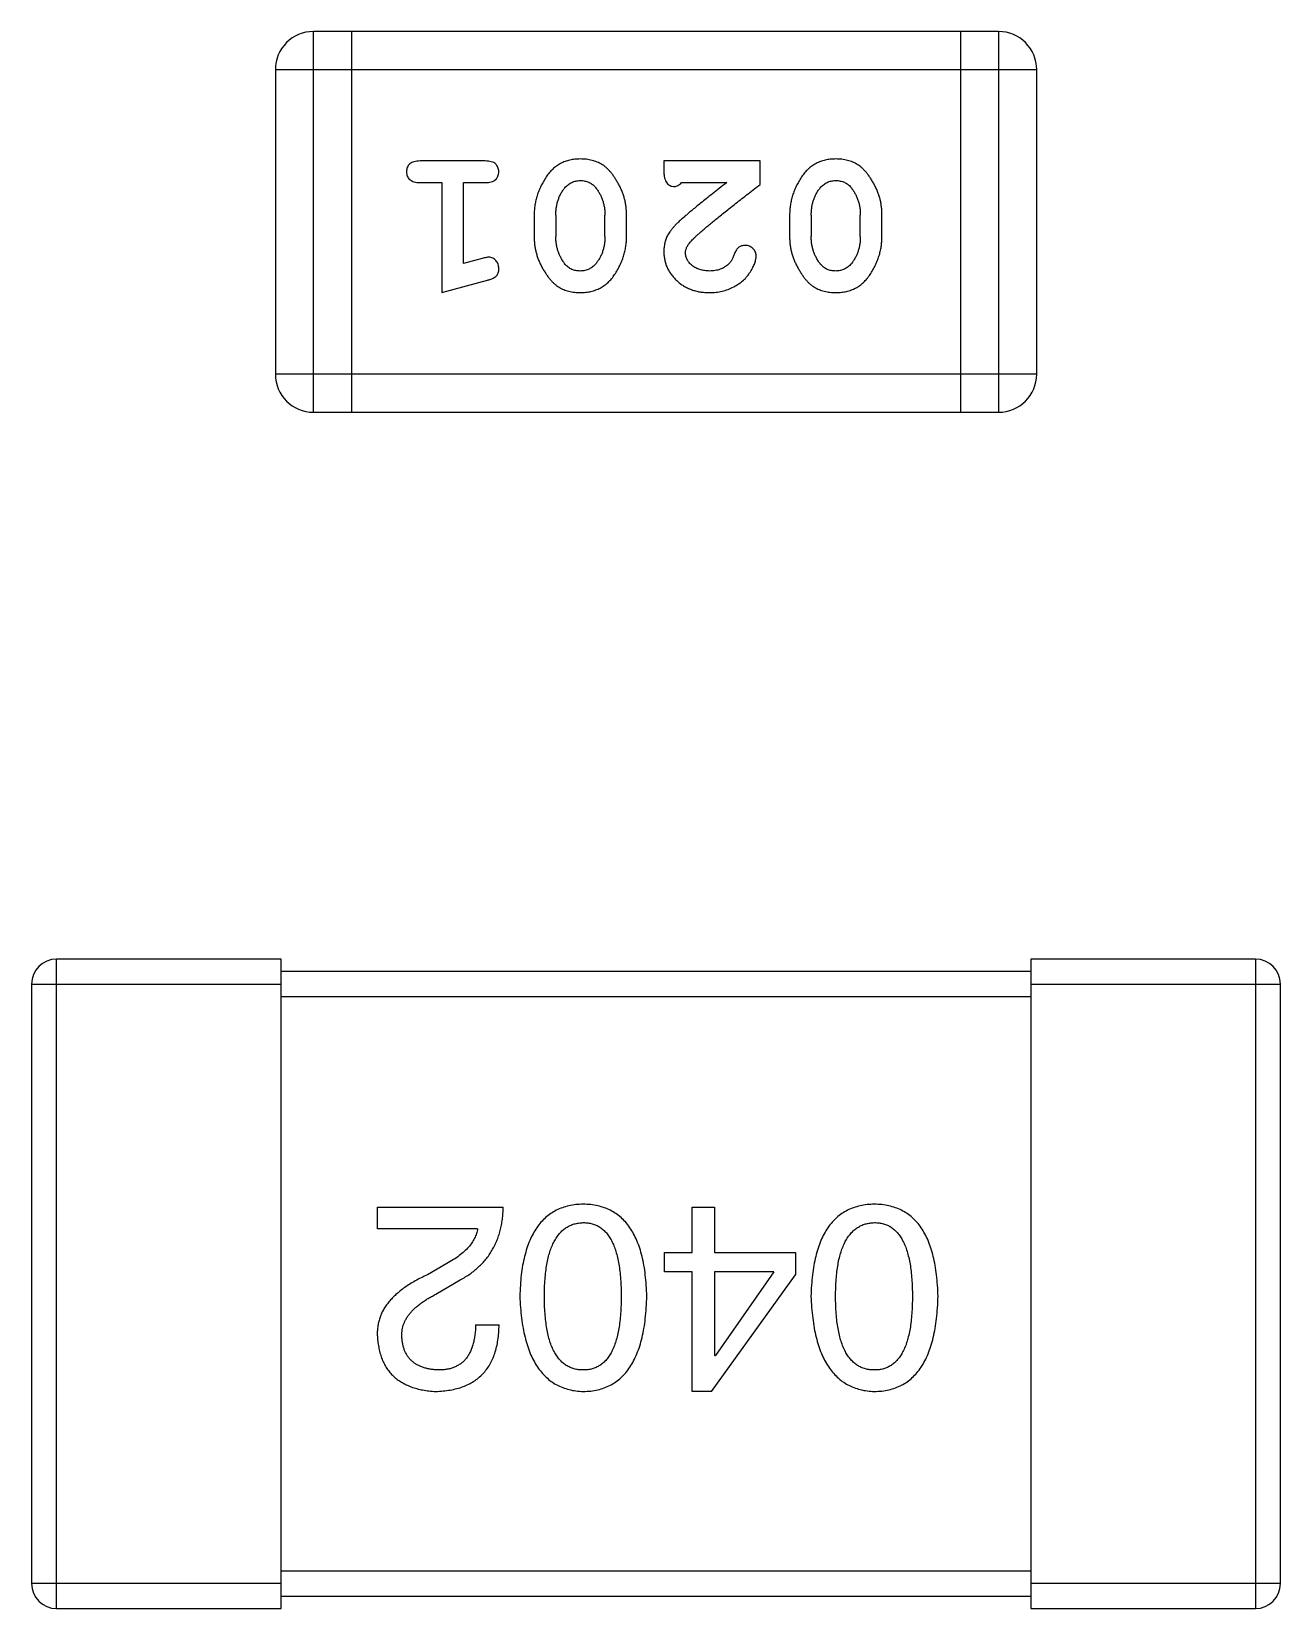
# Model space of a CAD drawing. Header units: millimetres. Extents: x 563 to 681, y 173 to 284.
# Drawn here: x 649.22 to 650.22, y 249.324 to 250.586 of the extents above; entities that cross this region are included whole.
import ezdxf

# ---------------------------------------------------------------- set-up
doc = ezdxf.new("R2010")
doc.units = ezdxf.units.MM
doc.header["$LTSCALE"] = 30.734
doc.layers.get('0').update_dxf_attribs({"linetype": 'CONTINUOUS'})

msp = doc.modelspace()

# ---------------------------------------------------------------- linework, layer by layer
at = {"linetype": 'Continuous'}
for p, q in [((649.9947, 250.5865), (649.4461, 250.5865)), ((649.4461, 250.2817), (649.4461, 250.5865)), ((649.4766, 250.5865), (649.4766, 250.2817)), ((649.9642, 250.5865), (649.9642, 250.2817)), ((649.9947, 250.5865), (649.9947, 250.2817)), ((649.4156, 250.556), (650.0252, 250.556)), ((649.4156, 250.556), (649.4156, 250.3121)), ((650.0252, 250.3121), (650.0252, 250.556)), ((649.5835, 250.4828), (649.5316, 250.4828)), ((649.8038, 250.4828), (649.7267, 250.4828)), ((649.7267, 250.4828), (649.7267, 250.475)), ((649.8038, 250.4639), (649.8038, 250.4828)), ((649.5316, 250.4655), (649.5489, 250.4655)), ((649.5489, 250.4655), (649.5489, 250.3774)), ((649.5662, 250.4655), (649.5835, 250.4655)), ((649.5662, 250.4006), (649.5662, 250.4655)), ((649.7408, 250.4655), (649.777, 250.4655)), ((649.6229, 250.4398), (649.6229, 250.422)), ((649.6402, 250.4395), (649.6402, 250.4223)), ((649.6795, 250.4223), (649.6795, 250.4395)), ((649.6968, 250.422), (649.6968, 250.4398)), ((649.8274, 250.4398), (649.8274, 250.422)), ((649.8447, 250.4395), (649.8447, 250.4223)), ((649.884, 250.4223), (649.884, 250.4395)), ((649.9013, 250.422), (649.9013, 250.4398)), ((649.5812, 250.4047), (649.5662, 250.4006)), ((649.5489, 250.3774), (649.5855, 250.3873)), ((650.0252, 250.3121), (649.4156, 250.3121)), ((649.4461, 250.2817), (649.9947, 250.2817)), ((649.4204, 249.8437), (649.2404, 249.8437)), ((649.2404, 249.3237), (649.2404, 249.8437)), ((649.4204, 249.3237), (649.4204, 249.8437)), ((650.2004, 249.8437), (650.0204, 249.8437)), ((650.0204, 249.8437), (650.0204, 249.3237)), ((650.2004, 249.8437), (650.2004, 249.3237)), ((650.0204, 249.8337), (649.4204, 249.8337)), ((649.2204, 249.8237), (649.4204, 249.8237)), ((649.2204, 249.8237), (649.2204, 249.3437)), ((650.0204, 249.8237), (650.2204, 249.8237)), ((650.2204, 249.3437), (650.2204, 249.8237)), ((649.4204, 249.8137), (650.0204, 249.8137)), ((649.4973, 249.645), (649.5981, 249.645)), ((649.4973, 249.6278), (649.4973, 249.645)), ((649.7493, 249.645), (649.7673, 249.645)), ((649.7493, 249.6089), (649.7493, 249.645)), ((649.7673, 249.645), (649.7673, 249.6089)), ((649.5776, 249.6278), (649.4973, 249.6278)), ((649.7271, 249.6089), (649.7493, 249.6089)), ((649.7271, 249.5934), (649.7271, 249.6089)), ((649.7673, 249.6089), (649.8321, 249.6089)), ((649.8321, 249.6089), (649.8321, 249.5909)), ((649.553, 249.5999), (649.5374, 249.5909)), ((649.7493, 249.5934), (649.7271, 249.5934)), ((649.7493, 249.4975), (649.7493, 249.5934)), ((649.7648, 249.4975), (649.8321, 249.5909)), ((649.8148, 249.5934), (649.7673, 249.5934)), ((649.7673, 249.5934), (649.7673, 249.5262)), ((649.8148, 249.5934), (649.7681, 249.5262)), ((649.544, 249.5753), (649.5637, 249.5868)), ((649.5759, 249.5508), (649.5948, 249.5508)), ((649.7673, 249.5262), (649.7681, 249.5262)), ((649.7648, 249.4975), (649.7493, 249.4975)), ((650.0204, 249.3537), (649.4204, 249.3537)), ((649.4204, 249.3437), (649.2204, 249.3437)), ((650.2204, 249.3437), (650.0204, 249.3437)), ((649.2404, 249.3237), (649.4204, 249.3237)), ((649.4204, 249.3337), (650.0204, 249.3337)), ((650.0204, 249.3237), (650.2004, 249.3237))]:
    msp.add_line(p, q, dxfattribs=at)
for centre, radius, start, end in [((649.4461, 250.556), 0.0305, 90, 180), ((649.9947, 250.556), 0.0305, 360, 90), ((649.4461, 250.3121), 0.0305, 180, 270), ((649.9947, 250.3121), 0.0305, 270, 360), ((649.2404, 249.8237), 0.02, 90, 180), ((650.2004, 249.8237), 0.02, 360, 90), ((649.2404, 249.3437), 0.02, 180, 270), ((650.2004, 249.3437), 0.02, 270, 360)]:
    msp.add_arc(centre, radius, start, end, dxfattribs=at)
for points, knots in [([(649.6598, 250.4844), (649.6583, 250.4844), (649.6555, 250.4843), (649.6514, 250.4836), (649.6476, 250.4825), (649.644, 250.4809), (649.6407, 250.4788), (649.6376, 250.4763), (649.6348, 250.4734), (649.6324, 250.47), (649.6302, 250.4664), (649.6282, 250.4627), (649.6266, 250.459), (649.6252, 250.4552), (649.6242, 250.4514), (649.6234, 250.4476), (649.6229, 250.4437), (649.6229, 250.4411), (649.6229, 250.4398)], [0, 0, 0, 0, 0.067217, 0.131051, 0.19272, 0.252824, 0.312745, 0.373449, 0.436041, 0.501494, 0.567761, 0.632087, 0.695096, 0.757109, 0.817993, 0.878657, 0.939311, 1, 1, 1, 1]), ([(649.6968, 250.4398), (649.6968, 250.4409), (649.6967, 250.443), (649.6964, 250.4462), (649.696, 250.4493), (649.6952, 250.4524), (649.6944, 250.4554), (649.6932, 250.4584), (649.692, 250.4614), (649.6905, 250.4643), (649.6889, 250.467), (649.6873, 250.4695), (649.6857, 250.4719), (649.684, 250.474), (649.6823, 250.4758), (649.6806, 250.4775), (649.6789, 250.4789), (649.6765, 250.4805), (649.6733, 250.4821), (649.6691, 250.4834), (649.6646, 250.4843), (649.6614, 250.4844), (649.6598, 250.4844)], [0, 0, 0, 0, 0.049886, 0.09882, 0.148132, 0.19689, 0.246038, 0.295176, 0.345305, 0.395692, 0.445312, 0.491875, 0.535813, 0.577009, 0.616081, 0.652689, 0.687585, 0.720206, 0.785062, 0.85223, 0.923759, 1, 1, 1, 1]), ([(649.8643, 250.4844), (649.8628, 250.4844), (649.86, 250.4843), (649.8559, 250.4836), (649.8521, 250.4825), (649.8485, 250.4809), (649.8452, 250.4788), (649.8421, 250.4763), (649.8393, 250.4734), (649.8369, 250.47), (649.8347, 250.4664), (649.8327, 250.4627), (649.8311, 250.459), (649.8297, 250.4552), (649.8287, 250.4514), (649.8279, 250.4476), (649.8275, 250.4437), (649.8274, 250.4411), (649.8274, 250.4398)], [0, 0, 0, 0, 0.067217, 0.131051, 0.19272, 0.252824, 0.312745, 0.373449, 0.436041, 0.501494, 0.567761, 0.632087, 0.695096, 0.757109, 0.817993, 0.878657, 0.939311, 1, 1, 1, 1]), ([(649.9013, 250.4398), (649.9013, 250.4409), (649.9013, 250.443), (649.9009, 250.4462), (649.9005, 250.4493), (649.8998, 250.4524), (649.8989, 250.4554), (649.8978, 250.4584), (649.8965, 250.4614), (649.895, 250.4643), (649.8934, 250.467), (649.8918, 250.4695), (649.8902, 250.4719), (649.8885, 250.474), (649.8868, 250.4758), (649.8851, 250.4775), (649.8834, 250.4789), (649.881, 250.4805), (649.8779, 250.4821), (649.8737, 250.4834), (649.8691, 250.4843), (649.8659, 250.4844), (649.8643, 250.4844)], [0, 0, 0, 0, 0.049886, 0.09882, 0.148132, 0.19689, 0.246038, 0.295176, 0.345305, 0.395692, 0.445312, 0.491875, 0.535813, 0.577009, 0.616081, 0.652689, 0.687585, 0.720206, 0.785062, 0.85223, 0.923759, 1, 1, 1, 1]), ([(649.5316, 250.4828), (649.5307, 250.4828), (649.529, 250.4828), (649.5267, 250.4823), (649.5248, 250.4816), (649.5232, 250.4805), (649.522, 250.4792), (649.5212, 250.4777), (649.5207, 250.476), (649.5206, 250.4748), (649.5206, 250.4742)], [0, 0, 0, 0, 0.169012, 0.317488, 0.445429, 0.560977, 0.67065, 0.776666, 0.88492, 1, 1, 1, 1]), ([(649.5206, 250.4742), (649.5206, 250.4736), (649.5207, 250.4724), (649.5212, 250.4707), (649.522, 250.4692), (649.5232, 250.4679), (649.5248, 250.4668), (649.5267, 250.466), (649.529, 250.4656), (649.5307, 250.4655), (649.5316, 250.4655)], [0, 0, 0, 0, 0.11517, 0.223509, 0.328254, 0.438012, 0.553651, 0.682263, 0.830856, 1, 1, 1, 1]), ([(649.5945, 250.4742), (649.5945, 250.4748), (649.5944, 250.476), (649.5939, 250.4777), (649.5931, 250.4792), (649.592, 250.4805), (649.5904, 250.4816), (649.5884, 250.4823), (649.5861, 250.4828), (649.5844, 250.4828), (649.5835, 250.4828)], [0, 0, 0, 0, 0.115051, 0.223278, 0.329269, 0.437893, 0.554681, 0.682591, 0.83103, 1, 1, 1, 1]), ([(649.5835, 250.4655), (649.5844, 250.4655), (649.5861, 250.4656), (649.5884, 250.466), (649.5904, 250.4668), (649.592, 250.4679), (649.5931, 250.4692), (649.5939, 250.4707), (649.5944, 250.4724), (649.5945, 250.4736), (649.5945, 250.4742)], [0, 0, 0, 0, 0.169102, 0.317658, 0.446239, 0.563118, 0.671828, 0.776546, 0.884858, 1, 1, 1, 1]), ([(649.7267, 250.475), (649.7267, 250.4739), (649.7267, 250.4719), (649.7272, 250.4692), (649.7279, 250.467), (649.7289, 250.4652), (649.7302, 250.4639), (649.7318, 250.463), (649.7335, 250.4625), (649.7347, 250.4624), (649.7353, 250.4624)], [0, 0, 0, 0, 0.1844, 0.34094, 0.473574, 0.586824, 0.690029, 0.789175, 0.890445, 1, 1, 1, 1]), ([(649.6402, 250.4395), (649.6402, 250.4406), (649.6402, 250.4427), (649.6406, 250.4457), (649.6411, 250.4486), (649.642, 250.4514), (649.6429, 250.4541), (649.6442, 250.4566), (649.6457, 250.4591), (649.6468, 250.4606), (649.6474, 250.4613)], [0, 0, 0, 0, 0.135449, 0.266263, 0.393429, 0.516942, 0.639128, 0.758779, 0.879341, 1, 1, 1, 1]), ([(649.6474, 250.4613), (649.6478, 250.4618), (649.6486, 250.4627), (649.6499, 250.4638), (649.6514, 250.4648), (649.6529, 250.4657), (649.6545, 250.4663), (649.6561, 250.4668), (649.6579, 250.467), (649.6591, 250.4671), (649.6597, 250.4671)], [0, 0, 0, 0, 0.129853, 0.25607, 0.380154, 0.49978, 0.62208, 0.743277, 0.868791, 1, 1, 1, 1]), ([(649.6597, 250.4671), (649.6603, 250.4671), (649.6616, 250.4671), (649.6634, 250.4668), (649.6651, 250.4664), (649.6667, 250.4658), (649.6682, 250.4651), (649.6695, 250.4641), (649.6707, 250.4631), (649.6715, 250.4622), (649.6718, 250.4618)], [0, 0, 0, 0, 0.139844, 0.271849, 0.399162, 0.521619, 0.6402, 0.758957, 0.87828, 1, 1, 1, 1]), ([(649.6718, 250.4618), (649.6725, 250.461), (649.6737, 250.4594), (649.6752, 250.4569), (649.6766, 250.4543), (649.6776, 250.4515), (649.6784, 250.4487), (649.6791, 250.4457), (649.6794, 250.4426), (649.6795, 250.4406), (649.6795, 250.4395)], [0, 0, 0, 0, 0.124927, 0.248361, 0.370889, 0.492583, 0.61616, 0.741472, 0.869044, 1, 1, 1, 1]), ([(649.7353, 250.4624), (649.7358, 250.4624), (649.7367, 250.4625), (649.7381, 250.4632), (649.7395, 250.4642), (649.7404, 250.465), (649.7408, 250.4655)], [0, 0, 0, 0, 0.20611, 0.432681, 0.695597, 1, 1, 1, 1]), ([(649.777, 250.4655), (649.775, 250.464), (649.7712, 250.461), (649.7657, 250.4567), (649.7608, 250.4527), (649.7563, 250.4491), (649.7524, 250.446), (649.7489, 250.4431), (649.746, 250.4407), (649.7443, 250.4392), (649.7435, 250.4385)], [0, 0, 0, 0, 0.176662, 0.337826, 0.484741, 0.617764, 0.73494, 0.837793, 0.926412, 1, 1, 1, 1]), ([(649.7488, 250.419), (649.7492, 250.4194), (649.7502, 250.4204), (649.7518, 250.422), (649.7536, 250.4237), (649.7558, 250.4256), (649.7583, 250.4277), (649.761, 250.4301), (649.764, 250.4326), (649.7673, 250.4353), (649.7709, 250.4382), (649.7748, 250.4413), (649.7789, 250.4446), (649.7833, 250.4481), (649.7881, 250.4518), (649.793, 250.4557), (649.7983, 250.4597), (649.8019, 250.4625), (649.8038, 250.4639)], [0, 0, 0, 0, 0.026647, 0.057942, 0.094152, 0.134806, 0.180631, 0.231142, 0.286385, 0.346321, 0.411439, 0.481035, 0.555329, 0.634592, 0.718826, 0.807759, 0.901393, 1, 1, 1, 1]), ([(649.8447, 250.4395), (649.8447, 250.4406), (649.8448, 250.4427), (649.8451, 250.4457), (649.8456, 250.4486), (649.8465, 250.4514), (649.8474, 250.4541), (649.8487, 250.4566), (649.8502, 250.4591), (649.8513, 250.4606), (649.8519, 250.4613)], [0, 0, 0, 0, 0.135449, 0.266263, 0.393429, 0.516942, 0.639128, 0.758779, 0.879341, 1, 1, 1, 1]), ([(649.8519, 250.4613), (649.8523, 250.4618), (649.8531, 250.4627), (649.8545, 250.4638), (649.8559, 250.4648), (649.8574, 250.4657), (649.859, 250.4663), (649.8606, 250.4668), (649.8624, 250.467), (649.8636, 250.4671), (649.8642, 250.4671)], [0, 0, 0, 0, 0.129853, 0.25607, 0.380154, 0.49978, 0.62208, 0.743277, 0.868791, 1, 1, 1, 1]), ([(649.8642, 250.4671), (649.8649, 250.4671), (649.8661, 250.4671), (649.8679, 250.4668), (649.8696, 250.4664), (649.8712, 250.4658), (649.8727, 250.4651), (649.874, 250.4641), (649.8753, 250.4631), (649.876, 250.4622), (649.8764, 250.4618)], [0, 0, 0, 0, 0.139844, 0.271849, 0.399162, 0.521619, 0.6402, 0.758957, 0.87828, 1, 1, 1, 1]), ([(649.8764, 250.4618), (649.877, 250.461), (649.8782, 250.4594), (649.8797, 250.4569), (649.8811, 250.4543), (649.8821, 250.4515), (649.883, 250.4487), (649.8836, 250.4457), (649.8839, 250.4426), (649.884, 250.4406), (649.884, 250.4395)], [0, 0, 0, 0, 0.124927, 0.248361, 0.370889, 0.492583, 0.61616, 0.741472, 0.869044, 1, 1, 1, 1]), ([(649.7435, 250.4385), (649.7426, 250.4377), (649.7409, 250.4362), (649.7385, 250.434), (649.7364, 250.4319), (649.7345, 250.4299), (649.7329, 250.428), (649.7316, 250.4263), (649.7304, 250.4246), (649.7293, 250.4226), (649.7282, 250.42), (649.7273, 250.4169), (649.7268, 250.4136), (649.7267, 250.4113), (649.7267, 250.4102)], [0, 0, 0, 0, 0.103002, 0.197728, 0.285279, 0.365235, 0.437224, 0.502446, 0.560545, 0.611446, 0.707576, 0.80349, 0.900532, 1, 1, 1, 1]), ([(649.6229, 250.422), (649.6229, 250.421), (649.6229, 250.4188), (649.6232, 250.4156), (649.6237, 250.4125), (649.6244, 250.4094), (649.6253, 250.4063), (649.6264, 250.4033), (649.6277, 250.4004), (649.6292, 250.3975), (649.6308, 250.3948), (649.6325, 250.3922), (649.6341, 250.3899), (649.6358, 250.3878), (649.6375, 250.3859), (649.6392, 250.3843), (649.641, 250.3828), (649.6433, 250.3813), (649.6465, 250.3797), (649.6507, 250.3784), (649.6552, 250.3776), (649.6584, 250.3775), (649.66, 250.3774)], [0, 0, 0, 0, 0.049855, 0.099516, 0.148482, 0.19758, 0.246804, 0.296268, 0.346517, 0.397047, 0.446826, 0.49336, 0.537801, 0.579207, 0.617974, 0.654833, 0.689171, 0.722088, 0.786392, 0.853518, 0.924186, 1, 1, 1, 1]), ([(649.6477, 250.4), (649.6471, 250.4008), (649.6459, 250.4024), (649.6444, 250.405), (649.6431, 250.4076), (649.642, 250.4104), (649.6412, 250.4132), (649.6406, 250.4161), (649.6402, 250.4192), (649.6402, 250.4213), (649.6402, 250.4223)], [0, 0, 0, 0, 0.125331, 0.248948, 0.371201, 0.494032, 0.616811, 0.742104, 0.868849, 1, 1, 1, 1]), ([(649.66, 250.3774), (649.6614, 250.3775), (649.6642, 250.3775), (649.6683, 250.3783), (649.6722, 250.3794), (649.6757, 250.381), (649.679, 250.383), (649.6821, 250.3855), (649.6849, 250.3885), (649.6873, 250.3919), (649.6895, 250.3955), (649.6915, 250.3992), (649.6931, 250.4029), (649.6945, 250.4066), (649.6955, 250.4104), (649.6963, 250.4143), (649.6967, 250.4181), (649.6968, 250.4207), (649.6968, 250.422)], [0, 0, 0, 0, 0.06692, 0.130834, 0.19258, 0.252759, 0.312631, 0.373411, 0.436359, 0.501894, 0.568244, 0.632472, 0.69556, 0.757163, 0.818592, 0.878885, 0.939235, 1, 1, 1, 1]), ([(649.6795, 250.4223), (649.6795, 250.4213), (649.6794, 250.4192), (649.6791, 250.4161), (649.6785, 250.4132), (649.6777, 250.4104), (649.6767, 250.4077), (649.6754, 250.4052), (649.674, 250.4028), (649.6728, 250.4013), (649.6722, 250.4005)], [0, 0, 0, 0, 0.135446, 0.266257, 0.393419, 0.517936, 0.639137, 0.758785, 0.879345, 1, 1, 1, 1]), ([(649.8274, 250.422), (649.8274, 250.421), (649.8274, 250.4188), (649.8277, 250.4156), (649.8283, 250.4125), (649.8289, 250.4094), (649.8298, 250.4063), (649.831, 250.4033), (649.8323, 250.4004), (649.8338, 250.3975), (649.8354, 250.3948), (649.837, 250.3922), (649.8386, 250.3899), (649.8403, 250.3878), (649.842, 250.3859), (649.8437, 250.3843), (649.8455, 250.3828), (649.8478, 250.3813), (649.851, 250.3797), (649.8552, 250.3784), (649.8597, 250.3776), (649.8629, 250.3775), (649.8645, 250.3774)], [0, 0, 0, 0, 0.049855, 0.099516, 0.148482, 0.19758, 0.246804, 0.296268, 0.346517, 0.397047, 0.446826, 0.49336, 0.537801, 0.579207, 0.617974, 0.654833, 0.689171, 0.722088, 0.786392, 0.853518, 0.924186, 1, 1, 1, 1]), ([(649.8522, 250.4), (649.8516, 250.4008), (649.8504, 250.4024), (649.8489, 250.405), (649.8476, 250.4076), (649.8465, 250.4104), (649.8457, 250.4132), (649.8451, 250.4161), (649.8447, 250.4192), (649.8447, 250.4213), (649.8447, 250.4223)], [0, 0, 0, 0, 0.125331, 0.248948, 0.371201, 0.494032, 0.616811, 0.742104, 0.868849, 1, 1, 1, 1]), ([(649.8645, 250.3774), (649.8659, 250.3775), (649.8688, 250.3775), (649.8728, 250.3783), (649.8767, 250.3794), (649.8803, 250.381), (649.8836, 250.383), (649.8866, 250.3855), (649.8894, 250.3885), (649.8919, 250.3919), (649.8941, 250.3955), (649.896, 250.3992), (649.8976, 250.4029), (649.899, 250.4066), (649.9, 250.4104), (649.9008, 250.4143), (649.9012, 250.4181), (649.9013, 250.4207), (649.9013, 250.422)], [0, 0, 0, 0, 0.06692, 0.130834, 0.19258, 0.252759, 0.312631, 0.373411, 0.436359, 0.501894, 0.568244, 0.632472, 0.69556, 0.757163, 0.818592, 0.878885, 0.939235, 1, 1, 1, 1]), ([(649.884, 250.4223), (649.884, 250.4213), (649.8839, 250.4192), (649.8836, 250.4161), (649.883, 250.4132), (649.8822, 250.4104), (649.8812, 250.4077), (649.8799, 250.4052), (649.8785, 250.4028), (649.8773, 250.4013), (649.8768, 250.4005)], [0, 0, 0, 0, 0.135446, 0.266257, 0.393419, 0.517936, 0.639137, 0.758785, 0.879345, 1, 1, 1, 1]), ([(649.7267, 250.4102), (649.7267, 250.4091), (649.7268, 250.4069), (649.7273, 250.4036), (649.7281, 250.4005), (649.7292, 250.3976), (649.7307, 250.3947), (649.7325, 250.392), (649.7346, 250.3894), (649.737, 250.387), (649.7396, 250.3847), (649.7425, 250.3828), (649.7455, 250.3811), (649.7487, 250.3797), (649.7521, 250.3787), (649.7557, 250.3779), (649.7595, 250.3775), (649.762, 250.3775), (649.7634, 250.3774)], [0, 0, 0, 0, 0.060981, 0.120256, 0.178148, 0.236115, 0.293993, 0.352864, 0.413358, 0.476056, 0.539296, 0.602396, 0.665116, 0.728325, 0.792919, 0.859317, 0.928302, 1, 1, 1, 1]), ([(649.744, 250.4093), (649.7441, 250.41), (649.7442, 250.4117), (649.7452, 250.4141), (649.7467, 250.4166), (649.748, 250.4181), (649.7488, 250.419)], [0, 0, 0, 0, 0.212836, 0.442809, 0.70317, 1, 1, 1, 1]), ([(649.7635, 250.3947), (649.7621, 250.3948), (649.7594, 250.3949), (649.7556, 250.3957), (649.7522, 250.3971), (649.7493, 250.399), (649.747, 250.4013), (649.7452, 250.4037), (649.7442, 250.4065), (649.7441, 250.4083), (649.744, 250.4093)], [0, 0, 0, 0, 0.156344, 0.299348, 0.4327, 0.561, 0.682299, 0.791883, 0.89611, 1, 1, 1, 1]), ([(649.7833, 250.4086), (649.783, 250.4077), (649.7824, 250.406), (649.7812, 250.4037), (649.7799, 250.4017), (649.7789, 250.4006), (649.7784, 250.4001)], [0, 0, 0, 0, 0.285518, 0.544185, 0.781367, 1, 1, 1, 1]), ([(649.7918, 250.4152), (649.7913, 250.4152), (649.7904, 250.4151), (649.789, 250.4149), (649.7877, 250.4144), (649.7866, 250.4137), (649.7856, 250.4128), (649.7847, 250.4116), (649.7839, 250.4102), (649.7835, 250.4092), (649.7833, 250.4086)], [0, 0, 0, 0, 0.127347, 0.246131, 0.359406, 0.470543, 0.586092, 0.711469, 0.847022, 1, 1, 1, 1]), ([(649.8006, 250.4067), (649.8006, 250.4073), (649.8005, 250.4084), (649.8, 250.4099), (649.7992, 250.4114), (649.7981, 250.4127), (649.7967, 250.4138), (649.7952, 250.4146), (649.7935, 250.4151), (649.7924, 250.4152), (649.7918, 250.4152)], [0, 0, 0, 0, 0.120856, 0.239483, 0.360995, 0.490166, 0.620982, 0.746416, 0.870253, 1, 1, 1, 1]), ([(649.5867, 250.4057), (649.5863, 250.4057), (649.5856, 250.4057), (649.5843, 250.4055), (649.5828, 250.4051), (649.5818, 250.4049), (649.5812, 250.4047)], [0, 0, 0, 0, 0.183151, 0.413144, 0.682305, 1, 1, 1, 1]), ([(649.5855, 250.3873), (649.5863, 250.3876), (649.5879, 250.388), (649.59, 250.3889), (649.5916, 250.3898), (649.5928, 250.3908), (649.5936, 250.392), (649.5941, 250.3933), (649.5945, 250.3948), (649.5945, 250.3959), (649.5945, 250.3965)], [0, 0, 0, 0, 0.187321, 0.344927, 0.475328, 0.579604, 0.674244, 0.773631, 0.882025, 1, 1, 1, 1]), ([(649.5945, 250.3965), (649.5945, 250.3971), (649.5945, 250.3983), (649.594, 250.4001), (649.5933, 250.4017), (649.5923, 250.4031), (649.591, 250.4043), (649.5897, 250.4051), (649.5882, 250.4056), (649.5872, 250.4057), (649.5867, 250.4057)], [0, 0, 0, 0, 0.138815, 0.27042, 0.39836, 0.52875, 0.654955, 0.771147, 0.884581, 1, 1, 1, 1]), ([(649.6599, 250.3947), (649.6592, 250.3947), (649.658, 250.3948), (649.6562, 250.395), (649.6545, 250.3954), (649.6529, 250.396), (649.6515, 250.3968), (649.6501, 250.3977), (649.6488, 250.3988), (649.6481, 250.3996), (649.6477, 250.4)], [0, 0, 0, 0, 0.138115, 0.270177, 0.397547, 0.520057, 0.63869, 0.757499, 0.878226, 1, 1, 1, 1]), ([(649.6722, 250.4005), (649.6718, 250.4001), (649.671, 250.3992), (649.6697, 250.398), (649.6683, 250.397), (649.6668, 250.3962), (649.6652, 250.3955), (649.6635, 250.3951), (649.6617, 250.3948), (649.6605, 250.3947), (649.6599, 250.3947)], [0, 0, 0, 0, 0.13042, 0.256046, 0.378133, 0.498725, 0.620452, 0.742761, 0.869406, 1, 1, 1, 1]), ([(649.7634, 250.3774), (649.7651, 250.3775), (649.7684, 250.3776), (649.7734, 250.3785), (649.7781, 250.3799), (649.7826, 250.3819), (649.7867, 250.3843), (649.7904, 250.3872), (649.7935, 250.3904), (649.796, 250.394), (649.798, 250.3976), (649.7995, 250.4009), (649.8004, 250.4039), (649.8006, 250.4059), (649.8006, 250.4067)], [0, 0, 0, 0, 0.098286, 0.193983, 0.289056, 0.384352, 0.477435, 0.566197, 0.652355, 0.737986, 0.818188, 0.887401, 0.94802, 1, 1, 1, 1]), ([(649.7784, 250.4001), (649.7779, 250.3997), (649.7769, 250.3988), (649.7752, 250.3977), (649.7735, 250.3968), (649.7717, 250.3961), (649.7698, 250.3954), (649.7677, 250.3951), (649.7656, 250.3948), (649.7642, 250.3947), (649.7635, 250.3947)], [0, 0, 0, 0, 0.121873, 0.243139, 0.363336, 0.485133, 0.607572, 0.734701, 0.864814, 1, 1, 1, 1]), ([(649.8644, 250.3947), (649.8638, 250.3947), (649.8625, 250.3948), (649.8607, 250.395), (649.859, 250.3954), (649.8574, 250.396), (649.856, 250.3968), (649.8546, 250.3977), (649.8533, 250.3988), (649.8526, 250.3996), (649.8522, 250.4)], [0, 0, 0, 0, 0.138115, 0.270177, 0.397547, 0.520057, 0.63869, 0.757499, 0.878226, 1, 1, 1, 1]), ([(649.8768, 250.4005), (649.8763, 250.4001), (649.8755, 250.3992), (649.8742, 250.398), (649.8728, 250.397), (649.8713, 250.3962), (649.8697, 250.3955), (649.868, 250.3951), (649.8662, 250.3948), (649.865, 250.3947), (649.8644, 250.3947)], [0, 0, 0, 0, 0.13042, 0.256046, 0.378133, 0.498725, 0.620452, 0.742761, 0.869406, 1, 1, 1, 1]), ([(649.5637, 249.5868), (649.565, 249.5876), (649.5677, 249.5891), (649.5715, 249.5916), (649.5751, 249.5943), (649.5784, 249.5972), (649.5815, 249.6002), (649.5843, 249.6034), (649.5868, 249.6068), (649.5891, 249.6104), (649.5911, 249.6141), (649.5929, 249.618), (649.5944, 249.6221), (649.5957, 249.6263), (649.5967, 249.6308), (649.5974, 249.6354), (649.5979, 249.6401), (649.598, 249.6434), (649.5981, 249.645)], [0, 0, 0, 0, 0.065828, 0.130094, 0.192451, 0.254037, 0.313974, 0.373757, 0.433048, 0.492243, 0.551902, 0.611758, 0.672678, 0.734814, 0.798569, 0.863693, 0.930488, 1, 1, 1, 1]), ([(649.6622, 249.6475), (649.6602, 249.6474), (649.6563, 249.6472), (649.6507, 249.6463), (649.6454, 249.6447), (649.6405, 249.6427), (649.636, 249.64), (649.6319, 249.6368), (649.6281, 249.633), (649.6248, 249.6286), (649.6218, 249.6237), (649.6192, 249.6182), (649.6169, 249.6121), (649.6151, 249.6055), (649.6135, 249.5984), (649.6124, 249.5907), (649.6117, 249.5824), (649.6115, 249.5766), (649.6114, 249.5737)], [0, 0, 0, 0, 0.059134, 0.115603, 0.169236, 0.221572, 0.273254, 0.32474, 0.377319, 0.431815, 0.488555, 0.548609, 0.612242, 0.680182, 0.75251, 0.829782, 0.91231, 1, 1, 1, 1]), ([(649.713, 249.5737), (649.7129, 249.5766), (649.7127, 249.5824), (649.7119, 249.5907), (649.7109, 249.5984), (649.7093, 249.6055), (649.7075, 249.6121), (649.7052, 249.6182), (649.7026, 249.6237), (649.6996, 249.6286), (649.6963, 249.633), (649.6925, 249.6368), (649.6884, 249.64), (649.6838, 249.6427), (649.6789, 249.6447), (649.6737, 249.6463), (649.6681, 249.6472), (649.6642, 249.6474), (649.6622, 249.6475)], [0, 0, 0, 0, 0.087693, 0.170223, 0.247496, 0.319826, 0.387768, 0.451403, 0.511459, 0.568358, 0.622671, 0.675251, 0.726739, 0.778422, 0.830759, 0.884394, 0.940865, 1, 1, 1, 1]), ([(649.8953, 249.6475), (649.8934, 249.6474), (649.8895, 249.6472), (649.8838, 249.6463), (649.8786, 249.6447), (649.8737, 249.6427), (649.8692, 249.64), (649.865, 249.6368), (649.8613, 249.633), (649.8579, 249.6286), (649.8549, 249.6237), (649.8523, 249.6182), (649.8501, 249.6121), (649.8482, 249.6055), (649.8467, 249.5984), (649.8456, 249.5907), (649.8448, 249.5824), (649.8446, 249.5766), (649.8445, 249.5737)], [0, 0, 0, 0, 0.059134, 0.115603, 0.169236, 0.221572, 0.273254, 0.32474, 0.377319, 0.431815, 0.488555, 0.548609, 0.612242, 0.680182, 0.75251, 0.829782, 0.91231, 1, 1, 1, 1]), ([(649.9462, 249.5737), (649.9461, 249.5766), (649.9459, 249.5824), (649.9451, 249.5907), (649.944, 249.5984), (649.9425, 249.6055), (649.9406, 249.6121), (649.9384, 249.6182), (649.9358, 249.6237), (649.9328, 249.6286), (649.9294, 249.633), (649.9257, 249.6368), (649.9215, 249.64), (649.917, 249.6427), (649.9121, 249.6447), (649.9068, 249.6463), (649.9012, 249.6472), (649.8973, 249.6474), (649.8953, 249.6475)], [0, 0, 0, 0, 0.087693, 0.170223, 0.247496, 0.319826, 0.387768, 0.451403, 0.511459, 0.568358, 0.622671, 0.675251, 0.726739, 0.778422, 0.830759, 0.884394, 0.940865, 1, 1, 1, 1]), ([(649.5776, 249.6278), (649.5773, 249.6265), (649.5768, 249.6239), (649.5752, 249.6201), (649.573, 249.6164), (649.5702, 249.6129), (649.5668, 249.6095), (649.5628, 249.6061), (649.5581, 249.6029), (649.5548, 249.601), (649.553, 249.5999)], [0, 0, 0, 0, 0.103034, 0.208166, 0.318255, 0.434664, 0.559728, 0.695394, 0.841708, 1, 1, 1, 1]), ([(649.631, 249.5737), (649.6311, 249.5761), (649.6311, 249.5806), (649.6315, 249.5872), (649.6321, 249.5934), (649.6329, 249.5991), (649.634, 249.6044), (649.6353, 249.6092), (649.6369, 249.6136), (649.6387, 249.6175), (649.6408, 249.621), (649.6431, 249.624), (649.6457, 249.6267), (649.6485, 249.6288), (649.6516, 249.6305), (649.6549, 249.6317), (649.6585, 249.6325), (649.6609, 249.6326), (649.6622, 249.6327)], [0, 0, 0, 0, 0.094834, 0.184067, 0.267029, 0.344713, 0.417334, 0.484367, 0.546941, 0.604717, 0.65953, 0.710539, 0.759381, 0.806382, 0.853027, 0.900623, 0.949121, 1, 1, 1, 1]), ([(649.6622, 249.6327), (649.6634, 249.6327), (649.6658, 249.6326), (649.6693, 249.6319), (649.6725, 249.6308), (649.6755, 249.6291), (649.6783, 249.627), (649.6808, 249.6244), (649.683, 249.6214), (649.685, 249.6179), (649.6868, 249.614), (649.6884, 249.6096), (649.6896, 249.6047), (649.6907, 249.5994), (649.6915, 249.5936), (649.6921, 249.5874), (649.6925, 249.5807), (649.6925, 249.5761), (649.6925, 249.5737)], [0, 0, 0, 0, 0.049766, 0.097012, 0.143225, 0.188786, 0.235079, 0.282962, 0.333687, 0.387747, 0.445963, 0.508657, 0.576545, 0.649868, 0.72822, 0.812712, 0.903543, 1, 1, 1, 1]), ([(649.8642, 249.5737), (649.8642, 249.5761), (649.8643, 249.5806), (649.8646, 249.5872), (649.8652, 249.5934), (649.8661, 249.5991), (649.8671, 249.6044), (649.8685, 249.6092), (649.87, 249.6136), (649.8719, 249.6175), (649.874, 249.621), (649.8763, 249.624), (649.8788, 249.6267), (649.8817, 249.6288), (649.8847, 249.6305), (649.8881, 249.6317), (649.8916, 249.6325), (649.8941, 249.6326), (649.8953, 249.6327)], [0, 0, 0, 0, 0.094834, 0.184067, 0.267029, 0.344713, 0.417334, 0.484367, 0.546941, 0.604717, 0.65953, 0.710539, 0.759381, 0.806382, 0.853027, 0.900623, 0.949121, 1, 1, 1, 1]), ([(649.8953, 249.6327), (649.8966, 249.6327), (649.899, 249.6326), (649.9024, 249.6319), (649.9057, 249.6308), (649.9087, 249.6291), (649.9114, 249.627), (649.9139, 249.6244), (649.9162, 249.6214), (649.9182, 249.6179), (649.92, 249.614), (649.9215, 249.6096), (649.9228, 249.6047), (649.9239, 249.5994), (649.9247, 249.5936), (649.9252, 249.5874), (649.9256, 249.5807), (649.9257, 249.5761), (649.9257, 249.5737)], [0, 0, 0, 0, 0.049766, 0.097012, 0.143225, 0.188786, 0.235079, 0.282962, 0.333687, 0.387747, 0.445963, 0.508657, 0.576545, 0.649868, 0.72822, 0.812712, 0.903543, 1, 1, 1, 1]), ([(649.5374, 249.5909), (649.5357, 249.5901), (649.5324, 249.5886), (649.5277, 249.5861), (649.5233, 249.5835), (649.5193, 249.5809), (649.5156, 249.5781), (649.5122, 249.5752), (649.5092, 249.5723), (649.5065, 249.5693), (649.5041, 249.5661), (649.5021, 249.5629), (649.5004, 249.5596), (649.4991, 249.5562), (649.4981, 249.5527), (649.4975, 249.5491), (649.4972, 249.5455), (649.4972, 249.543), (649.4973, 249.5417)], [0, 0, 0, 0, 0.082731, 0.161257, 0.236138, 0.307554, 0.375712, 0.440848, 0.502916, 0.562567, 0.619798, 0.675716, 0.73039, 0.78386, 0.837315, 0.890547, 0.944917, 1, 1, 1, 1]), ([(649.5169, 249.5409), (649.5169, 249.5417), (649.5168, 249.5433), (649.517, 249.5457), (649.5174, 249.5481), (649.5179, 249.5505), (649.5189, 249.5528), (649.5199, 249.555), (649.5213, 249.5572), (649.5229, 249.5594), (649.5247, 249.5616), (649.5267, 249.5636), (649.529, 249.5657), (649.5316, 249.5677), (649.5343, 249.5697), (649.5373, 249.5716), (649.5406, 249.5735), (649.5428, 249.5747), (649.544, 249.5753)], [0, 0, 0, 0, 0.052237, 0.103888, 0.155485, 0.207395, 0.259864, 0.31356, 0.369176, 0.4266, 0.486836, 0.550048, 0.61567, 0.685271, 0.75824, 0.834614, 0.915635, 1, 1, 1, 1]), ([(649.6114, 249.5737), (649.6115, 249.5707), (649.6118, 249.5648), (649.6126, 249.5564), (649.6138, 249.5484), (649.6154, 249.5411), (649.6173, 249.5343), (649.6195, 249.5281), (649.6222, 249.5225), (649.6252, 249.5174), (649.6286, 249.5129), (649.6323, 249.5089), (649.6364, 249.5055), (649.6408, 249.5027), (649.6457, 249.5006), (649.6509, 249.4989), (649.6564, 249.4978), (649.6602, 249.4976), (649.6622, 249.4975)], [0, 0, 0, 0, 0.088475, 0.171606, 0.249595, 0.322626, 0.391327, 0.455765, 0.516374, 0.573675, 0.628522, 0.681161, 0.732559, 0.783563, 0.83504, 0.887639, 0.942585, 1, 1, 1, 1]), ([(649.6622, 249.5147), (649.6609, 249.5147), (649.6585, 249.5148), (649.6549, 249.5155), (649.6516, 249.5167), (649.6485, 249.5183), (649.6457, 249.5204), (649.6431, 249.523), (649.6408, 249.526), (649.6387, 249.5295), (649.6369, 249.5334), (649.6353, 249.5378), (649.634, 249.5427), (649.6329, 249.548), (649.6321, 249.5538), (649.6315, 249.56), (649.6311, 249.5667), (649.6311, 249.5713), (649.631, 249.5737)], [0, 0, 0, 0, 0.050604, 0.098688, 0.145699, 0.191791, 0.238625, 0.286717, 0.337546, 0.391814, 0.449755, 0.512106, 0.579685, 0.652048, 0.730262, 0.814146, 0.904281, 1, 1, 1, 1]), ([(649.6925, 249.5737), (649.6925, 249.5713), (649.6925, 249.5667), (649.6921, 249.56), (649.6915, 249.5538), (649.6907, 249.548), (649.6896, 249.5427), (649.6884, 249.5378), (649.6868, 249.5334), (649.685, 249.5295), (649.683, 249.526), (649.6808, 249.523), (649.6783, 249.5204), (649.6755, 249.5183), (649.6725, 249.5167), (649.6693, 249.5155), (649.6658, 249.5148), (649.6634, 249.5147), (649.6622, 249.5147)], [0, 0, 0, 0, 0.096452, 0.187278, 0.271765, 0.350519, 0.423437, 0.491321, 0.554011, 0.612224, 0.666281, 0.717003, 0.764884, 0.811423, 0.856783, 0.902993, 0.950236, 1, 1, 1, 1]), ([(649.6622, 249.4975), (649.6642, 249.4976), (649.6681, 249.4977), (649.6737, 249.4987), (649.6789, 249.5003), (649.6839, 249.5024), (649.6884, 249.5052), (649.6925, 249.5085), (649.6963, 249.5124), (649.6996, 249.517), (649.7026, 249.522), (649.7052, 249.5277), (649.7075, 249.534), (649.7093, 249.5408), (649.7109, 249.5482), (649.7119, 249.5562), (649.7127, 249.5647), (649.7129, 249.5707), (649.713, 249.5737)], [0, 0, 0, 0, 0.057911, 0.113262, 0.165956, 0.217443, 0.268511, 0.319665, 0.372, 0.426129, 0.483365, 0.543779, 0.607756, 0.676562, 0.749704, 0.827713, 0.911177, 1, 1, 1, 1]), ([(649.8445, 249.5737), (649.8447, 249.5707), (649.8449, 249.5648), (649.8458, 249.5564), (649.847, 249.5484), (649.8485, 249.5411), (649.8504, 249.5343), (649.8527, 249.5281), (649.8553, 249.5225), (649.8583, 249.5174), (649.8617, 249.5129), (649.8654, 249.5089), (649.8695, 249.5055), (649.874, 249.5027), (649.8788, 249.5006), (649.884, 249.4989), (649.8896, 249.4978), (649.8934, 249.4976), (649.8953, 249.4975)], [0, 0, 0, 0, 0.088475, 0.171606, 0.249595, 0.322626, 0.391327, 0.455765, 0.516374, 0.573675, 0.628522, 0.681161, 0.732559, 0.783563, 0.83504, 0.887639, 0.942585, 1, 1, 1, 1]), ([(649.8953, 249.5147), (649.8941, 249.5147), (649.8916, 249.5148), (649.8881, 249.5155), (649.8847, 249.5167), (649.8816, 249.5183), (649.8789, 249.5204), (649.8763, 249.523), (649.874, 249.526), (649.8719, 249.5295), (649.8701, 249.5334), (649.8685, 249.5378), (649.8672, 249.5427), (649.8661, 249.548), (649.8652, 249.5538), (649.8646, 249.56), (649.8643, 249.5667), (649.8642, 249.5713), (649.8642, 249.5737)], [0, 0, 0, 0, 0.050604, 0.098688, 0.145699, 0.191791, 0.238625, 0.286717, 0.337546, 0.391814, 0.449755, 0.512106, 0.579685, 0.652048, 0.730262, 0.814146, 0.904281, 1, 1, 1, 1]), ([(649.8953, 249.4975), (649.8973, 249.4976), (649.9012, 249.4977), (649.9069, 249.4987), (649.9121, 249.5003), (649.917, 249.5024), (649.9215, 249.5052), (649.9257, 249.5085), (649.9294, 249.5124), (649.9328, 249.517), (649.9358, 249.522), (649.9384, 249.5277), (649.9406, 249.534), (649.9425, 249.5408), (649.944, 249.5482), (649.9451, 249.5562), (649.9459, 249.5647), (649.9461, 249.5707), (649.9462, 249.5737)], [0, 0, 0, 0, 0.057911, 0.113262, 0.165956, 0.217443, 0.268511, 0.319665, 0.372, 0.426129, 0.483365, 0.543779, 0.607756, 0.676562, 0.749704, 0.827713, 0.911177, 1, 1, 1, 1]), ([(649.9257, 249.5737), (649.9257, 249.5713), (649.9256, 249.5667), (649.9252, 249.56), (649.9247, 249.5538), (649.9239, 249.548), (649.9228, 249.5427), (649.9215, 249.5378), (649.92, 249.5334), (649.9182, 249.5295), (649.9162, 249.526), (649.9139, 249.523), (649.9114, 249.5204), (649.9087, 249.5183), (649.9057, 249.5167), (649.9025, 249.5155), (649.899, 249.5148), (649.8966, 249.5147), (649.8953, 249.5147)], [0, 0, 0, 0, 0.096452, 0.187278, 0.271765, 0.350519, 0.423437, 0.491321, 0.554011, 0.612224, 0.666281, 0.717003, 0.764884, 0.811423, 0.856783, 0.902993, 0.950236, 1, 1, 1, 1]), ([(649.544, 249.4975), (649.546, 249.4976), (649.5499, 249.4978), (649.5556, 249.4986), (649.5609, 249.4997), (649.5659, 249.5013), (649.5704, 249.5033), (649.5746, 249.5056), (649.5784, 249.5084), (649.5817, 249.5116), (649.5848, 249.5151), (649.5874, 249.5191), (649.5896, 249.5234), (649.5914, 249.5281), (649.5929, 249.5332), (649.5939, 249.5387), (649.5946, 249.5446), (649.5947, 249.5487), (649.5948, 249.5508)], [0, 0, 0, 0, 0.07282, 0.141057, 0.2062, 0.267672, 0.326735, 0.383519, 0.439188, 0.494454, 0.549628, 0.605958, 0.66397, 0.72402, 0.787502, 0.854127, 0.925065, 1, 1, 1, 1]), ([(649.5759, 249.5508), (649.5759, 249.5493), (649.5758, 249.5465), (649.5754, 249.5424), (649.5747, 249.5386), (649.5739, 249.535), (649.5728, 249.5318), (649.5715, 249.5288), (649.57, 249.5261), (649.5682, 249.5237), (649.5663, 249.5215), (649.5641, 249.5197), (649.5617, 249.5182), (649.559, 249.5169), (649.5562, 249.5159), (649.5531, 249.5152), (649.5499, 249.5148), (649.5476, 249.5147), (649.5464, 249.5147)], [0, 0, 0, 0, 0.082594, 0.15978, 0.232961, 0.301462, 0.365595, 0.426678, 0.484662, 0.540809, 0.595146, 0.648401, 0.702272, 0.757102, 0.813447, 0.872233, 0.934055, 1, 1, 1, 1]), ([(649.4973, 249.5417), (649.4974, 249.54), (649.4977, 249.5367), (649.4985, 249.532), (649.4996, 249.5275), (649.501, 249.5233), (649.5028, 249.5194), (649.5049, 249.5159), (649.5073, 249.5126), (649.5101, 249.5097), (649.5132, 249.5071), (649.5167, 249.5048), (649.5204, 249.5028), (649.5245, 249.5011), (649.5289, 249.4997), (649.5336, 249.4986), (649.5387, 249.4979), (649.5422, 249.4976), (649.544, 249.4975)], [0, 0, 0, 0, 0.070688, 0.137741, 0.201612, 0.262778, 0.321223, 0.378455, 0.434411, 0.490146, 0.546362, 0.603392, 0.662208, 0.723401, 0.787372, 0.85442, 0.925153, 1, 1, 1, 1]), ([(649.5464, 249.5147), (649.5453, 249.5147), (649.5431, 249.5149), (649.5399, 249.5152), (649.537, 249.5158), (649.5342, 249.5166), (649.5316, 249.5176), (649.5292, 249.5187), (649.5271, 249.5201), (649.5251, 249.5216), (649.5234, 249.5234), (649.5218, 249.5253), (649.5205, 249.5274), (649.5193, 249.5298), (649.5184, 249.5323), (649.5177, 249.535), (649.5172, 249.5379), (649.517, 249.5399), (649.5169, 249.5409)], [0, 0, 0, 0, 0.076112, 0.148436, 0.216883, 0.281466, 0.34298, 0.402356, 0.459881, 0.51546, 0.571111, 0.62658, 0.683162, 0.741007, 0.801404, 0.863825, 0.930544, 1, 1, 1, 1])]:
    msp.add_open_spline(points, degree=3, knots=knots, dxfattribs=at)

doc.saveas('drawing.dxf')
